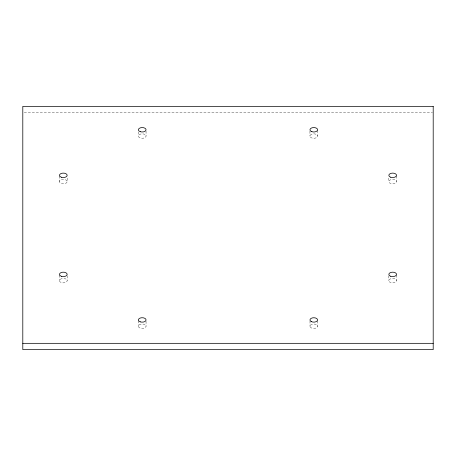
<?xml version="1.0" encoding="UTF-8"?>
<svg xmlns="http://www.w3.org/2000/svg" width="456" height="456" viewBox="0 0 456 456"><rect width="100%" height="100%" fill="white"/><g stroke="black" fill="none" stroke-linecap="round" stroke-linejoin="round"><path stroke-width="0.34" stroke-dasharray="2.28 1.71" d="M24.225 112.672L432.487 112.672M396.532 176.027L396.532 181.613A3.847 2.223 0 0 1 390.763 183.534A3.847 2.223 0 0 1 390.763 179.687A3.847 2.223 0 0 1 396.532 181.613M396.532 275.088L396.532 280.674A3.847 2.223 0 0 1 390.763 282.595A3.847 2.223 0 0 1 390.763 278.747A3.847 2.223 0 0 1 396.532 280.674M388.837 178.119L388.837 181.613M388.837 275.783L388.837 280.674M317.638 130.473L317.638 136.059A3.847 2.223 0 0 1 311.864 137.986A3.847 2.223 0 0 1 311.864 134.138A3.847 2.223 0 0 1 317.638 136.059M317.57 320.927L317.57 326.507A3.813 2.2 0 0 1 311.465 327.972A3.813 2.2 0 0 1 312.332 324.188A3.813 2.2 0 0 1 317.57 326.507M310.006 320.927L310.006 326.507M309.943 131.174L309.943 136.059M146.057 131.174L146.057 136.059A3.847 2.223 0 0 1 140.288 137.986A3.847 2.223 0 0 1 140.288 134.138A3.847 2.223 0 0 1 146.057 136.059M146.057 321.337L146.057 326.222A3.847 2.223 0 0 1 140.288 328.143A3.847 2.223 0 0 1 140.288 324.301A3.847 2.223 0 0 1 146.057 326.222M138.362 131.869L138.362 136.059M138.362 320.636L138.362 326.222M67.163 178.119L67.163 181.613A3.847 2.223 0 0 1 61.389 183.534A3.847 2.223 0 0 1 61.389 179.687A3.847 2.223 0 0 1 67.163 181.613M67.163 275.783L67.163 280.674A3.847 2.223 0 0 1 61.389 282.595A3.847 2.223 0 0 1 61.389 278.747A3.847 2.223 0 0 1 67.163 280.674M59.468 176.027L59.468 181.613M59.468 275.088L59.468 280.674"/><path stroke-width="0.68" d="M22.8 343.328L433.2 343.328M433.2 106.385L22.8 106.385L22.8 349.615L433.2 349.615L433.2 106.385M390.763 177.253A3.847 2.223 0 0 0 396.532 175.326A3.847 2.223 0 0 0 390.763 173.405A3.847 2.223 0 0 0 390.763 177.253M311.465 321.685A3.813 2.2 0 0 0 317.57 320.226A3.813 2.2 0 0 0 312.332 317.906A3.813 2.2 0 0 0 311.465 321.685M140.288 321.862A3.847 2.223 0 0 0 146.057 319.941A3.847 2.223 0 0 0 140.288 318.014A3.847 2.223 0 0 0 140.288 321.862M61.389 276.313A3.847 2.223 0 0 0 67.163 274.387A3.847 2.223 0 0 0 61.389 272.466A3.847 2.223 0 0 0 61.389 276.313M61.389 177.253A3.847 2.223 0 0 0 67.163 175.326A3.847 2.223 0 0 0 61.389 173.405A3.847 2.223 0 0 0 61.389 177.253M390.763 276.313A3.847 2.223 0 0 0 396.532 274.387A3.847 2.223 0 0 0 390.763 272.466A3.847 2.223 0 0 0 390.763 276.313M140.288 131.698A3.847 2.223 0 0 0 146.057 129.778A3.847 2.223 0 0 0 140.288 127.857A3.847 2.223 0 0 0 140.288 131.698M311.864 131.698A3.847 2.223 0 0 0 317.638 129.778A3.847 2.223 0 0 0 311.864 127.857A3.847 2.223 0 0 0 311.864 131.698"/></g></svg>
